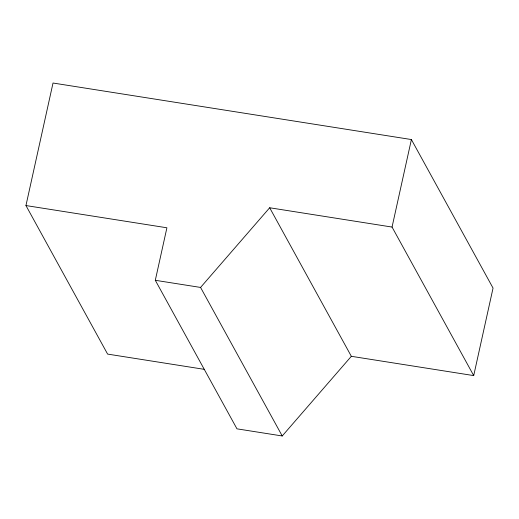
<?xml version="1.0" encoding="UTF-8"?>
<svg xmlns="http://www.w3.org/2000/svg" width="519" height="519" viewBox="0 0 519 519"><rect width="100%" height="100%" fill="white"/><g stroke="black" fill="none" stroke-linecap="round" stroke-linejoin="round"><path stroke-width="0.78" d="M25.95 205.556L53.022 83.027L411.392 139.546L493.05 288.084L473.711 375.6L351.337 356.306L269.679 207.762L200.568 287.435L155.304 280.299L166.91 227.783L25.95 205.556L107.608 354.094L204.518 369.379M473.711 375.6L392.053 227.063L411.392 139.546M155.304 280.299L236.969 428.837L282.232 435.973L351.337 356.306M269.679 207.762L392.053 227.063M200.568 287.435L282.232 435.973"/></g></svg>
